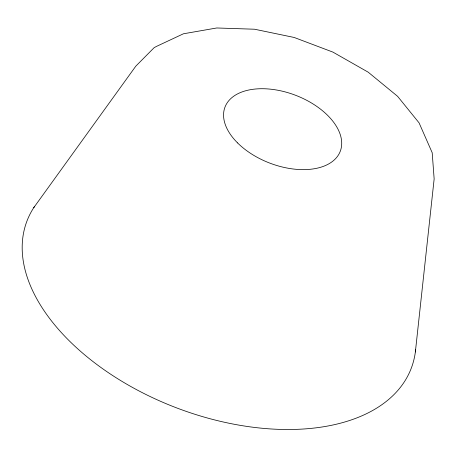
<?xml version="1.0" encoding="UTF-8"?>
<svg xmlns="http://www.w3.org/2000/svg" width="457" height="457" viewBox="0 0 457 457"><rect width="100%" height="100%" fill="white"/><g stroke="black" fill="none" stroke-linecap="round" stroke-linejoin="round"><path stroke-width="0.69" d="M415.367 351.959L434.15 178.944L432.196 152.718L419.069 122.853L397.59 96.318L368.211 72.195L332.936 52.115L294.165 37.463L254.543 29.225L216.772 27.974L183.428 33.784L156.774 46.266L154.18 47.631L135.798 66.168L33.727 207.707M415.67 349.308A205.764 120.945 21 0 1 178.464 408.587A205.764 120.945 21 0 1 34.469 206.57M237.566 142.915A61.729 36.286 21 0 0 338.243 155.26A61.729 36.286 21 0 0 272.081 89.349A61.729 36.286 21 0 0 237.566 142.915"/></g></svg>
